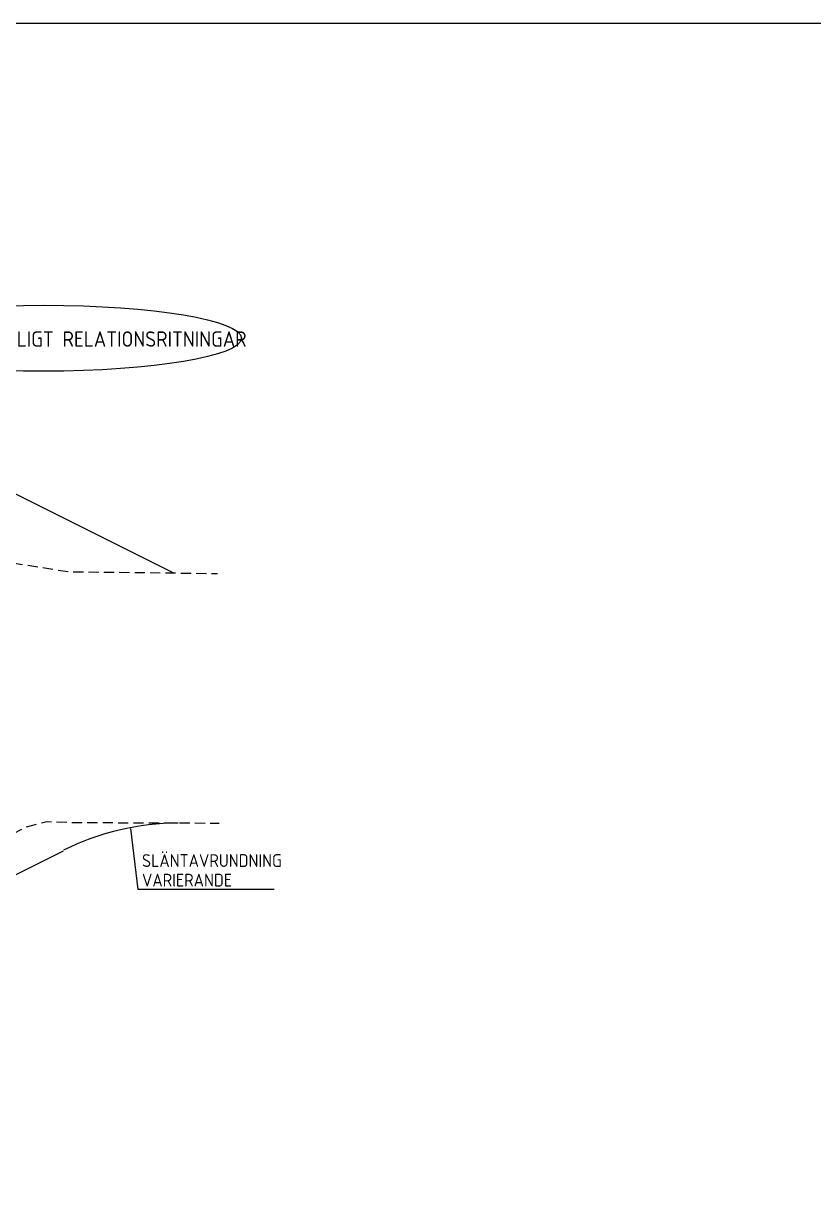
# Model space of a CAD drawing. Header units: metres. Extents: x 166439 to 168621, y 6226863 to 6228959.
# Drawn here: x 166504.62 to 166520.06, y 6226895.64 to 6226918.32 of the extents above; entities that cross this region are included whole.
import ezdxf

# ---------------------------------------------------------------- set-up
doc = ezdxf.new("R2010")
doc.units = ezdxf.units.M
doc.header["$LTSCALE"] = 0.1
doc.header["$MEASUREMENT"] = 0
doc.linetypes.add('DASHED_2', pattern=[3, 2, -1])
doc.layers.get('DEFPOINTS').update_dxf_attribs({"color": 5, "linetype": 'CONTINUOUS'})
for name, color, linetype in [('04_mått', 4, 'CONTINUOUS'), ('04_txt', 1, 'CONTINUOUS'), ('M-37-Vag-Overyta', 3, 'CONTINUOUS'), ('M-372A', 8, 'DASHED_2')]:
    doc.layers.add(name, color=color, linetype=linetype)
doc.styles.add('ISO', font='iso.shx')

msp = doc.modelspace()

# ---------------------------------------------------------------- linework, layer by layer
at = {"layer": '04_mått'}
for p, q in [((166506.8665, 6226901.4), (166506.7206, 6226902.5927)), ((166509.5212, 6226901.4), (166506.8665, 6226901.4))]:
    msp.add_line(p, q, dxfattribs=at)
at = {"layer": '04_mått', "color": 3, "flags": 128}
msp.add_lwpolyline([(166498.1167, 6226900.3868), (166498.1167, 6226900.3868), (166500.1167, 6226899.8868), (166500.6167, 6226899.8868), (166501.1167, 6226900.0118), (166505.4065, 6226902.1567)], dxfattribs=at)
at = {"layer": '04_mått', "color": 3}
msp.add_arc((166507.6425, 6226897.697), 5, 90, 116.56505, dxfattribs=at)
at = {"layer": '04_mått'}
msp.add_ellipse((166505.0172, 6226912.1663), major_axis=(-3.8633, 0), ratio=0.1666666, dxfattribs=at)
at = {"layer": 'DEFPOINTS', "flags": 128}
msp.add_lwpolyline([(166465.8364, 6226918.3159), (166543.9364, 6226918.3159), (166543.9364, 6226862.9159), (166465.8364, 6226862.9159)], close=True, dxfattribs=at)
at = {"layer": 'M-37-Vag-Overyta', "flags": 128}
msp.add_lwpolyline([(166497.9153, 6226912.4017), (166507.5519, 6226907.5833)], dxfattribs=at)
at = {"layer": 'M-372A', "flags": 128}
for points in [[(166475.662, 6226910.6322), (166480.4153, 6226912.8392), (166494.4153, 6226912.4892), (166504.2325, 6226907.8111), (166505.4919, 6226907.6086), (166508.4143, 6226907.5728)], [(166475.662, 6226901.0738), (166477.855, 6226900.3487), (166479.9228, 6226900.6286), (166479.9234, 6226900.6286), (166481.1167, 6226900.813), (166487.1342, 6226900.6663), (166494.1647, 6226900.4775), (166494.1653, 6226900.4775), (166495.9598, 6226900.1807), (166497.4124, 6226899.9541), (166500.5102, 6226901.0792), (166500.5109, 6226901.0793), (166504.2544, 6226902.397), (166504.6674, 6226902.6228), (166504.668, 6226902.6232), (166505.0786, 6226902.7296), (166505.0795, 6226902.7295), (166505.5896, 6226902.7111), (166505.5902, 6226902.7111), (166508.4448, 6226902.6997)]]:
    msp.add_lwpolyline(points, dxfattribs=at)

# ---------------------------------------------------------------- texts
at = {"layer": '04_txt', "style": 'ISO'}
for s, height, p in [('ÖVERBYGGNAD ENLIGT RELATIONSRITNINGAR', 0.3, (166501.371, 6226912.0002)), ('SLÄNTAVRUNDNING', 0.25, (166506.9389, 6226901.8427)), ('VARIERANDE', 0.25, (166506.9389, 6226901.4603))]:
    msp.add_text(s, height=height, dxfattribs=at).set_placement(p)

doc.saveas('drawing.dxf')
